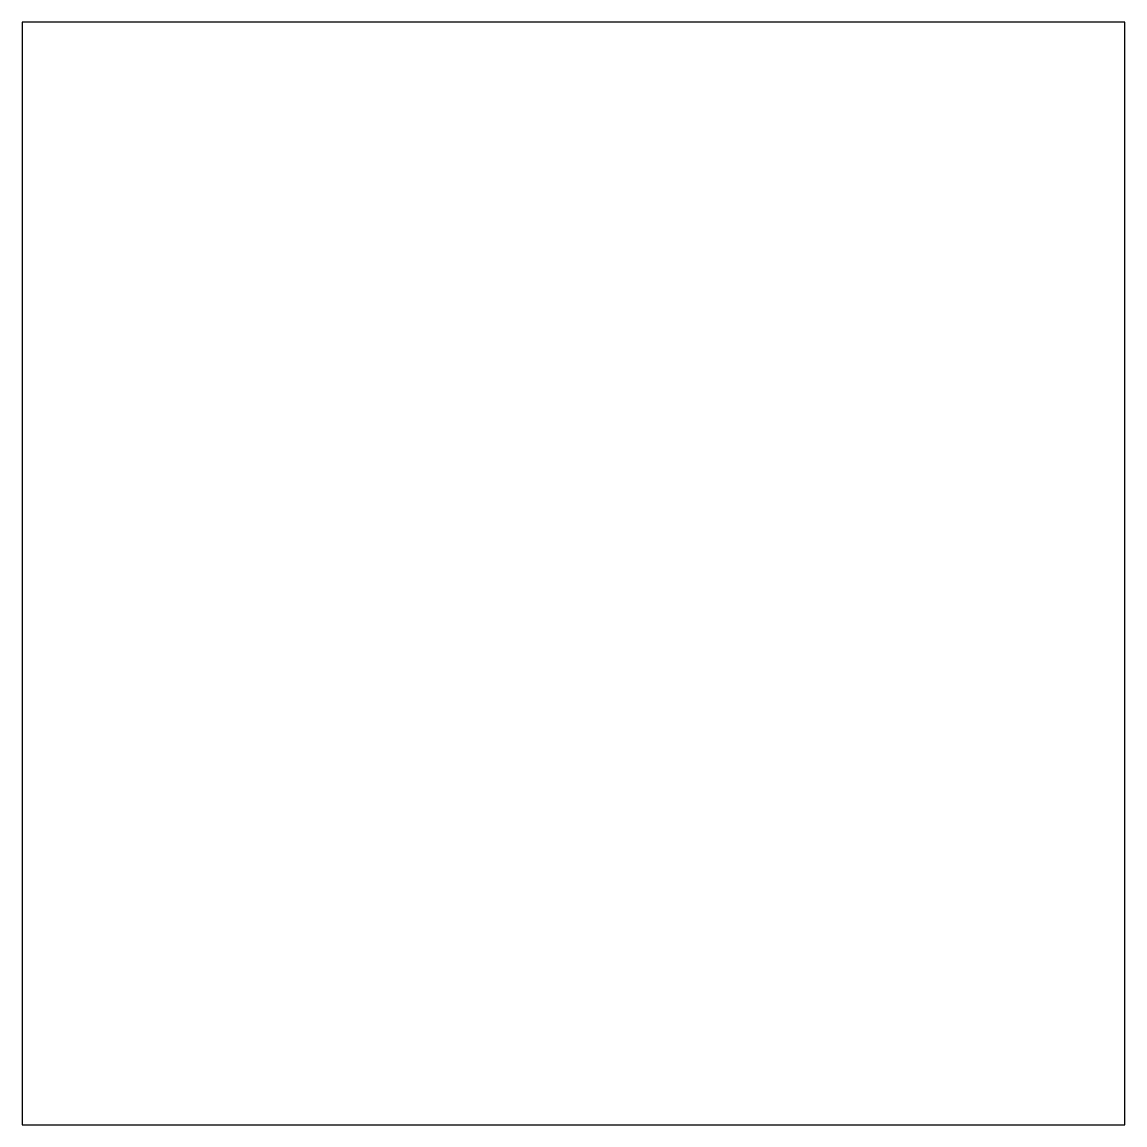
# Model space of a CAD drawing. Header units: metres. Extents: x 120000 to 120001, y 480000 to 480001.
import ezdxf

# ---------------------------------------------------------------- set-up
doc = ezdxf.new("R2010")
doc.units = ezdxf.units.M
doc.layers.add('Panel', color=3, linetype='CONTINUOUS')

msp = doc.modelspace()

# ---------------------------------------------------------------- linework, layer by layer
at = {"layer": 'Panel'}
msp.add_3dface([(120000, 480000, 2), (120001, 480000, 2), (120001, 480001, 2), (120000, 480001, 2)], dxfattribs=at)

doc.saveas('drawing.dxf')
